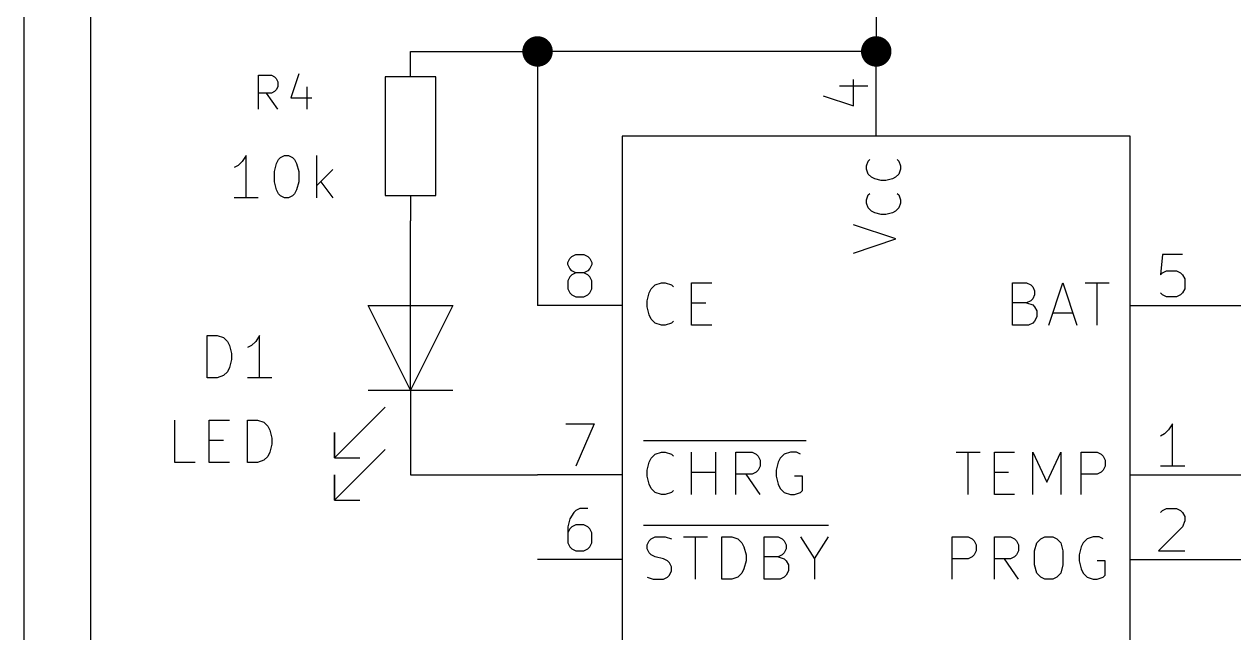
# Model space of a CAD drawing. Header units: inches. Extents: x 0.4 to 16.1, y -11.3 to -0.4.
# Drawn here: x 0.394 to 1.822, y -6.087 to -5.368 of the extents above; entities that cross this region are included whole.
import ezdxf

# ---------------------------------------------------------------- set-up
doc = ezdxf.new("R2010")
doc.units = ezdxf.units.IN
doc.header["$MEASUREMENT"] = 0
for name, color, linetype in [('GREENSIXTYFIVE', 129, 'CONTINUOUS'), ('LIGHTGREEN', 92, 'CONTINUOUS'), ('LIGHTRED', 12, 'CONTINUOUS'), ('RED', 14, 'CONTINUOUS'), ('WHITE', 250, 'CONTINUOUS')]:
    doc.layers.add(name, color=color, linetype=linetype)

msp = doc.modelspace()

# ---------------------------------------------------------------- linework, layer by layer
at = {"layer": 'GREENSIXTYFIVE', "linetype": 'CONTINUOUS'}
for p, q in [((0.6705, -5.4682), (0.6705, -5.4282)), ((0.6705, -5.4282), (0.6857, -5.4282)), ((0.6705, -5.4682), (0.6705, -5.4282)), ((0.6705, -5.4282), (0.6857, -5.4282)), ((0.6857, -5.4282), (0.6895, -5.4301)), ((0.6857, -5.4282), (0.6895, -5.4301)), ((0.7181, -5.4263), (0.7086, -5.4549)), ((0.7181, -5.4263), (0.7086, -5.4549)), ((0.6895, -5.4301), (0.6914, -5.4321)), ((0.6895, -5.4301), (0.6914, -5.4321)), ((0.6914, -5.4321), (0.6933, -5.4359)), ((0.6914, -5.4321), (0.6933, -5.4359)), ((0.6933, -5.4416), (0.6914, -5.4454)), ((0.6933, -5.4416), (0.6914, -5.4454)), ((0.6933, -5.4359), (0.6933, -5.4416)), ((0.6933, -5.4359), (0.6933, -5.4416)), ((0.7276, -5.4416), (0.7276, -5.4682)), ((0.7276, -5.4416), (0.7276, -5.4682)), ((0.6857, -5.4492), (0.6705, -5.4492)), ((0.6857, -5.4492), (0.6705, -5.4492)), ((0.6933, -5.4682), (0.68, -5.4492)), ((0.6933, -5.4682), (0.68, -5.4492)), ((0.6895, -5.4473), (0.6857, -5.4492)), ((0.6895, -5.4473), (0.6857, -5.4492)), ((0.6914, -5.4454), (0.6895, -5.4473)), ((0.6914, -5.4454), (0.6895, -5.4473)), ((0.7086, -5.4549), (0.7333, -5.4549)), ((0.7086, -5.4549), (0.7333, -5.4549)), ((0.656, -5.5228), (0.6512, -5.5299)), ((0.656, -5.5228), (0.6512, -5.5299)), ((0.656, -5.5728), (0.656, -5.5228)), ((0.656, -5.5728), (0.656, -5.5228)), ((0.6917, -5.5323), (0.694, -5.5276)), ((0.6917, -5.5323), (0.694, -5.5276)), ((0.694, -5.5276), (0.6964, -5.5252)), ((0.694, -5.5276), (0.6964, -5.5252)), ((0.6964, -5.5252), (0.7012, -5.5228)), ((0.6964, -5.5252), (0.7012, -5.5228)), ((0.7012, -5.5228), (0.706, -5.5228)), ((0.7012, -5.5228), (0.706, -5.5228)), ((0.706, -5.5228), (0.7107, -5.5252)), ((0.706, -5.5228), (0.7107, -5.5252)), ((0.7107, -5.5252), (0.7131, -5.5276)), ((0.7107, -5.5252), (0.7131, -5.5276)), ((0.7131, -5.5276), (0.7155, -5.5323)), ((0.7131, -5.5276), (0.7155, -5.5323)), ((0.7393, -5.5728), (0.7393, -5.5228)), ((0.7393, -5.5728), (0.7393, -5.5228)), ((1.3906, -5.5295), (1.3925, -5.5276)), ((1.3906, -5.5295), (1.3925, -5.5276)), ((1.4248, -5.5276), (1.4268, -5.5295)), ((1.4248, -5.5276), (1.4268, -5.5295)), ((0.6464, -5.5347), (0.6417, -5.5371)), ((0.6464, -5.5347), (0.6417, -5.5371)), ((0.6512, -5.5299), (0.6464, -5.5347)), ((0.6512, -5.5299), (0.6464, -5.5347)), ((0.6893, -5.5419), (0.6917, -5.5323)), ((0.6893, -5.5419), (0.6917, -5.5323)), ((0.6893, -5.5538), (0.6893, -5.5419)), ((0.6893, -5.5538), (0.6893, -5.5419)), ((0.7155, -5.5323), (0.7179, -5.5419)), ((0.7155, -5.5323), (0.7179, -5.5419)), ((0.7179, -5.5419), (0.7179, -5.5538)), ((0.7179, -5.5419), (0.7179, -5.5538)), ((0.7583, -5.5395), (0.7393, -5.5585)), ((0.7583, -5.5395), (0.7393, -5.5585)), ((1.3887, -5.5352), (1.3906, -5.5295)), ((1.3887, -5.5352), (1.3906, -5.5295)), ((1.3887, -5.539), (1.3887, -5.5352)), ((1.3887, -5.539), (1.3887, -5.5352)), ((1.3906, -5.5448), (1.3887, -5.539)), ((1.3906, -5.5448), (1.3887, -5.539)), ((1.4268, -5.5295), (1.4287, -5.5352)), ((1.4268, -5.5295), (1.4287, -5.5352)), ((1.4287, -5.539), (1.4268, -5.5448)), ((1.4287, -5.539), (1.4268, -5.5448)), ((1.4287, -5.5352), (1.4287, -5.539)), ((1.4287, -5.5352), (1.4287, -5.539)), ((0.6917, -5.5633), (0.6893, -5.5538)), ((0.6917, -5.5633), (0.6893, -5.5538)), ((0.7179, -5.5538), (0.7155, -5.5633)), ((0.7179, -5.5538), (0.7155, -5.5633)), ((0.744, -5.5538), (0.7583, -5.5728)), ((0.744, -5.5538), (0.7583, -5.5728)), ((1.3944, -5.5486), (1.3906, -5.5448)), ((1.3944, -5.5486), (1.3906, -5.5448)), ((1.3982, -5.5505), (1.3944, -5.5486)), ((1.3982, -5.5505), (1.3944, -5.5486)), ((1.4058, -5.5524), (1.3982, -5.5505)), ((1.4058, -5.5524), (1.3982, -5.5505)), ((1.4115, -5.5524), (1.4058, -5.5524)), ((1.4115, -5.5524), (1.4058, -5.5524)), ((1.4191, -5.5505), (1.4115, -5.5524)), ((1.4191, -5.5505), (1.4115, -5.5524)), ((1.4229, -5.5486), (1.4191, -5.5505)), ((1.4229, -5.5486), (1.4191, -5.5505)), ((1.4268, -5.5448), (1.4229, -5.5486)), ((1.4268, -5.5448), (1.4229, -5.5486)), ((0.694, -5.568), (0.6917, -5.5633)), ((0.694, -5.568), (0.6917, -5.5633)), ((0.6964, -5.5704), (0.694, -5.568)), ((0.6964, -5.5704), (0.694, -5.568)), ((0.7012, -5.5728), (0.6964, -5.5704)), ((0.7012, -5.5728), (0.6964, -5.5704)), ((0.7107, -5.5704), (0.706, -5.5728)), ((0.7107, -5.5704), (0.706, -5.5728)), ((0.7131, -5.568), (0.7107, -5.5704)), ((0.7131, -5.568), (0.7107, -5.5704)), ((0.7155, -5.5633), (0.7131, -5.568)), ((0.7155, -5.5633), (0.7131, -5.568)), ((1.3887, -5.5752), (1.3906, -5.5695)), ((1.3887, -5.5752), (1.3906, -5.5695)), ((1.3906, -5.5695), (1.3925, -5.5676)), ((1.3906, -5.5695), (1.3925, -5.5676)), ((1.4248, -5.5676), (1.4268, -5.5695)), ((1.4248, -5.5676), (1.4268, -5.5695)), ((1.4268, -5.5695), (1.4287, -5.5752)), ((1.4268, -5.5695), (1.4287, -5.5752)), ((0.6702, -5.5728), (0.6417, -5.5728)), ((0.6702, -5.5728), (0.6417, -5.5728)), ((0.706, -5.5728), (0.7012, -5.5728)), ((0.706, -5.5728), (0.7012, -5.5728)), ((1.3887, -5.579), (1.3887, -5.5752)), ((1.3887, -5.579), (1.3887, -5.5752)), ((1.3906, -5.5848), (1.3887, -5.579)), ((1.3906, -5.5848), (1.3887, -5.579)), ((1.3944, -5.5886), (1.3906, -5.5848)), ((1.3944, -5.5886), (1.3906, -5.5848)), ((1.4268, -5.5848), (1.4229, -5.5886)), ((1.4268, -5.5848), (1.4229, -5.5886)), ((1.4287, -5.579), (1.4268, -5.5848)), ((1.4287, -5.579), (1.4268, -5.5848)), ((1.4287, -5.5752), (1.4287, -5.579)), ((1.4287, -5.5752), (1.4287, -5.579)), ((1.3982, -5.5905), (1.3944, -5.5886)), ((1.3982, -5.5905), (1.3944, -5.5886)), ((1.4058, -5.5924), (1.3982, -5.5905)), ((1.4058, -5.5924), (1.3982, -5.5905)), ((1.4115, -5.5924), (1.4058, -5.5924)), ((1.4115, -5.5924), (1.4058, -5.5924)), ((1.4191, -5.5905), (1.4115, -5.5924)), ((1.4191, -5.5905), (1.4115, -5.5924)), ((1.4229, -5.5886), (1.4191, -5.5905)), ((1.4229, -5.5886), (1.4191, -5.5905)), ((1.4231, -5.6214), (1.3731, -5.6048)), ((1.4231, -5.6214), (1.3731, -5.6048)), ((1.3731, -5.6381), (1.4231, -5.6214)), ((1.3731, -5.6381), (1.4231, -5.6214)), ((1.1295, -5.6946), (1.1319, -5.685)), ((1.1295, -5.6946), (1.1319, -5.685)), ((1.1319, -5.685), (1.1343, -5.6803)), ((1.1319, -5.685), (1.1343, -5.6803)), ((1.1343, -5.6803), (1.139, -5.6755)), ((1.1343, -5.6803), (1.139, -5.6755)), ((1.139, -5.6755), (1.1462, -5.6731)), ((1.139, -5.6755), (1.1462, -5.6731)), ((1.1462, -5.6731), (1.1509, -5.6731)), ((1.1462, -5.6731), (1.1509, -5.6731)), ((1.1509, -5.6731), (1.1581, -5.6755)), ((1.1509, -5.6731), (1.1581, -5.6755)), ((1.1581, -5.6755), (1.1605, -5.6779)), ((1.1581, -5.6755), (1.1605, -5.6779)), ((1.1819, -5.7231), (1.1819, -5.6731)), ((1.1819, -5.6731), (1.2057, -5.6731)), ((1.1819, -5.7231), (1.1819, -5.6731)), ((1.1819, -5.6731), (1.2057, -5.6731)), ((1.5609, -5.7231), (1.5609, -5.6731)), ((1.5609, -5.6731), (1.5776, -5.6731)), ((1.5609, -5.7231), (1.5609, -5.6731)), ((1.5609, -5.6731), (1.5776, -5.6731)), ((1.5776, -5.6731), (1.5824, -5.6755)), ((1.5776, -5.6731), (1.5824, -5.6755)), ((1.5824, -5.6755), (1.5848, -5.6779)), ((1.5824, -5.6755), (1.5848, -5.6779)), ((1.5848, -5.6779), (1.5871, -5.6827)), ((1.5848, -5.6779), (1.5871, -5.6827)), ((1.5871, -5.6827), (1.5871, -5.6874)), ((1.5871, -5.6827), (1.5871, -5.6874)), ((1.6038, -5.7231), (1.6205, -5.6731)), ((1.6038, -5.7231), (1.6205, -5.6731)), ((1.6205, -5.6731), (1.6371, -5.7231)), ((1.6205, -5.6731), (1.6371, -5.7231)), ((1.6467, -5.6731), (1.6752, -5.6731)), ((1.6467, -5.6731), (1.6752, -5.6731)), ((1.661, -5.7231), (1.661, -5.6731)), ((1.661, -5.7231), (1.661, -5.6731)), ((1.1295, -5.7017), (1.1295, -5.6946)), ((1.1295, -5.7017), (1.1295, -5.6946)), ((1.1819, -5.6969), (1.1986, -5.6969)), ((1.1819, -5.6969), (1.1986, -5.6969)), ((1.5776, -5.6969), (1.5609, -5.6969)), ((1.5776, -5.6969), (1.5609, -5.6969)), ((1.5824, -5.6946), (1.5776, -5.6969)), ((1.5824, -5.6946), (1.5776, -5.6969)), ((1.5776, -5.6969), (1.5848, -5.6993)), ((1.5776, -5.6969), (1.5848, -5.6993)), ((1.5848, -5.6922), (1.5824, -5.6946)), ((1.5848, -5.6922), (1.5824, -5.6946)), ((1.5871, -5.6874), (1.5848, -5.6922)), ((1.5871, -5.6874), (1.5848, -5.6922)), ((1.5848, -5.6993), (1.5871, -5.7017)), ((1.5848, -5.6993), (1.5871, -5.7017)), ((1.1319, -5.7112), (1.1295, -5.7017)), ((1.1319, -5.7112), (1.1295, -5.7017)), ((1.1343, -5.716), (1.1319, -5.7112)), ((1.1343, -5.716), (1.1319, -5.7112)), ((1.5871, -5.7017), (1.5895, -5.7065)), ((1.5871, -5.7017), (1.5895, -5.7065)), ((1.5895, -5.7136), (1.5871, -5.7184)), ((1.5895, -5.7136), (1.5871, -5.7184)), ((1.5895, -5.7065), (1.5895, -5.7136)), ((1.5895, -5.7065), (1.5895, -5.7136)), ((1.6086, -5.7088), (1.6324, -5.7088)), ((1.6086, -5.7088), (1.6324, -5.7088)), ((1.139, -5.7208), (1.1343, -5.716)), ((1.139, -5.7208), (1.1343, -5.716)), ((1.1462, -5.7231), (1.139, -5.7208)), ((1.1462, -5.7231), (1.139, -5.7208)), ((1.1509, -5.7231), (1.1462, -5.7231)), ((1.1509, -5.7231), (1.1462, -5.7231)), ((1.1581, -5.7208), (1.1509, -5.7231)), ((1.1581, -5.7208), (1.1509, -5.7231)), ((1.1605, -5.7184), (1.1581, -5.7208)), ((1.1605, -5.7184), (1.1581, -5.7208)), ((1.2057, -5.7231), (1.1819, -5.7231)), ((1.2057, -5.7231), (1.1819, -5.7231)), ((1.58, -5.7231), (1.5609, -5.7231)), ((1.58, -5.7231), (1.5609, -5.7231)), ((1.5848, -5.7208), (1.58, -5.7231)), ((1.5848, -5.7208), (1.58, -5.7231)), ((1.5871, -5.7184), (1.5848, -5.7208)), ((1.5871, -5.7184), (1.5848, -5.7208)), ((0.6099, -5.7853), (0.6099, -5.7353)), ((0.6099, -5.7353), (0.6218, -5.7353)), ((0.6099, -5.7853), (0.6099, -5.7353)), ((0.6099, -5.7353), (0.6218, -5.7353)), ((0.6218, -5.7353), (0.629, -5.7377)), ((0.6218, -5.7353), (0.629, -5.7377)), ((0.629, -5.7377), (0.6337, -5.7424)), ((0.629, -5.7377), (0.6337, -5.7424)), ((0.6337, -5.7424), (0.6361, -5.7472)), ((0.6337, -5.7424), (0.6361, -5.7472)), ((0.6671, -5.7424), (0.6623, -5.7472)), ((0.6671, -5.7424), (0.6623, -5.7472)), ((0.6718, -5.7353), (0.6671, -5.7424)), ((0.6718, -5.7353), (0.6671, -5.7424)), ((0.6718, -5.7853), (0.6718, -5.7353)), ((0.6718, -5.7853), (0.6718, -5.7353)), ((0.6361, -5.7472), (0.6385, -5.7567)), ((0.6361, -5.7472), (0.6385, -5.7567)), ((0.6385, -5.7567), (0.6385, -5.7639)), ((0.6385, -5.7567), (0.6385, -5.7639)), ((0.6623, -5.7472), (0.6575, -5.7496)), ((0.6623, -5.7472), (0.6575, -5.7496)), ((0.6385, -5.7639), (0.6361, -5.7734)), ((0.6385, -5.7639), (0.6361, -5.7734)), ((0.6218, -5.7853), (0.6099, -5.7853)), ((0.6218, -5.7853), (0.6099, -5.7853)), ((0.629, -5.7829), (0.6218, -5.7853)), ((0.629, -5.7829), (0.6218, -5.7853)), ((0.6337, -5.7782), (0.629, -5.7829)), ((0.6337, -5.7782), (0.629, -5.7829)), ((0.6361, -5.7734), (0.6337, -5.7782)), ((0.6361, -5.7734), (0.6337, -5.7782)), ((0.6861, -5.7853), (0.6575, -5.7853)), ((0.6861, -5.7853), (0.6575, -5.7853)), ((0.5718, -5.8853), (0.5718, -5.8353)), ((0.5718, -5.8853), (0.5718, -5.8353)), ((0.6123, -5.8853), (0.6123, -5.8353)), ((0.6123, -5.8353), (0.6361, -5.8353)), ((0.6123, -5.8853), (0.6123, -5.8353)), ((0.6123, -5.8353), (0.6361, -5.8353)), ((0.6575, -5.8853), (0.6575, -5.8353)), ((0.6575, -5.8353), (0.6694, -5.8353)), ((0.6575, -5.8853), (0.6575, -5.8353)), ((0.6575, -5.8353), (0.6694, -5.8353)), ((0.6694, -5.8353), (0.6766, -5.8377)), ((0.6694, -5.8353), (0.6766, -5.8377)), ((0.6766, -5.8377), (0.6813, -5.8424)), ((0.6766, -5.8377), (0.6813, -5.8424)), ((0.6813, -5.8424), (0.6837, -5.8472)), ((0.6813, -5.8424), (0.6837, -5.8472)), ((0.6837, -5.8472), (0.6861, -5.8567)), ((0.6837, -5.8472), (0.6861, -5.8567)), ((0.6861, -5.8567), (0.6861, -5.8639)), ((0.6861, -5.8567), (0.6861, -5.8639)), ((0.6123, -5.8591), (0.629, -5.8591)), ((0.6123, -5.8591), (0.629, -5.8591)), ((0.6861, -5.8639), (0.6837, -5.8734)), ((0.6861, -5.8639), (0.6837, -5.8734)), ((1.125, -5.8593), (1.3174, -5.8593)), ((1.125, -5.8593), (1.3174, -5.8593)), ((0.5956, -5.8853), (0.5718, -5.8853)), ((0.5956, -5.8853), (0.5718, -5.8853)), ((0.6361, -5.8853), (0.6123, -5.8853)), ((0.6361, -5.8853), (0.6123, -5.8853)), ((0.6694, -5.8853), (0.6575, -5.8853)), ((0.6694, -5.8853), (0.6575, -5.8853)), ((0.6766, -5.8829), (0.6694, -5.8853)), ((0.6766, -5.8829), (0.6694, -5.8853)), ((0.6813, -5.8782), (0.6766, -5.8829)), ((0.6813, -5.8782), (0.6766, -5.8829)), ((0.6837, -5.8734), (0.6813, -5.8782)), ((0.6837, -5.8734), (0.6813, -5.8782)), ((1.1295, -5.8946), (1.1319, -5.885)), ((1.1295, -5.8946), (1.1319, -5.885)), ((1.1319, -5.885), (1.1343, -5.8803)), ((1.1319, -5.885), (1.1343, -5.8803)), ((1.1343, -5.8803), (1.139, -5.8755)), ((1.1343, -5.8803), (1.139, -5.8755)), ((1.139, -5.8755), (1.1462, -5.8731)), ((1.139, -5.8755), (1.1462, -5.8731)), ((1.1462, -5.8731), (1.1509, -5.8731)), ((1.1462, -5.8731), (1.1509, -5.8731)), ((1.1509, -5.8731), (1.1581, -5.8755)), ((1.1509, -5.8731), (1.1581, -5.8755)), ((1.1581, -5.8755), (1.1605, -5.8779)), ((1.1581, -5.8755), (1.1605, -5.8779)), ((1.1819, -5.9231), (1.1819, -5.8731)), ((1.1819, -5.9231), (1.1819, -5.8731)), ((1.2105, -5.9231), (1.2105, -5.8731)), ((1.2105, -5.9231), (1.2105, -5.8731)), ((1.2343, -5.9231), (1.2343, -5.8731)), ((1.2343, -5.8731), (1.2533, -5.8731)), ((1.2343, -5.9231), (1.2343, -5.8731)), ((1.2343, -5.8731), (1.2533, -5.8731)), ((1.2533, -5.8731), (1.2581, -5.8755)), ((1.2533, -5.8731), (1.2581, -5.8755)), ((1.2581, -5.8755), (1.2605, -5.8779)), ((1.2581, -5.8755), (1.2605, -5.8779)), ((1.2605, -5.8779), (1.2629, -5.8827)), ((1.2605, -5.8779), (1.2629, -5.8827)), ((1.2629, -5.8827), (1.2629, -5.8898)), ((1.2629, -5.8827), (1.2629, -5.8898)), ((1.2843, -5.885), (1.2819, -5.8946)), ((1.2843, -5.885), (1.2819, -5.8946)), ((1.2867, -5.8803), (1.2843, -5.885)), ((1.2867, -5.8803), (1.2843, -5.885)), ((1.2914, -5.8755), (1.2867, -5.8803)), ((1.2914, -5.8755), (1.2867, -5.8803)), ((1.2986, -5.8731), (1.2914, -5.8755)), ((1.2986, -5.8731), (1.2914, -5.8755)), ((1.3057, -5.8731), (1.2986, -5.8731)), ((1.3057, -5.8731), (1.2986, -5.8731)), ((1.3105, -5.8755), (1.3057, -5.8731)), ((1.3105, -5.8755), (1.3057, -5.8731)), ((1.4943, -5.8731), (1.5229, -5.8731)), ((1.4943, -5.8731), (1.5229, -5.8731)), ((1.5086, -5.9231), (1.5086, -5.8731)), ((1.5086, -5.9231), (1.5086, -5.8731)), ((1.5395, -5.9231), (1.5395, -5.8731)), ((1.5395, -5.8731), (1.5633, -5.8731)), ((1.5395, -5.9231), (1.5395, -5.8731)), ((1.5395, -5.8731), (1.5633, -5.8731)), ((1.5848, -5.9231), (1.5848, -5.8731)), ((1.5848, -5.8731), (1.6014, -5.9088)), ((1.5848, -5.9231), (1.5848, -5.8731)), ((1.5848, -5.8731), (1.6014, -5.9088)), ((1.6014, -5.9088), (1.6181, -5.8731)), ((1.6014, -5.9088), (1.6181, -5.8731)), ((1.6181, -5.8731), (1.6181, -5.9231)), ((1.6181, -5.8731), (1.6181, -5.9231)), ((1.6419, -5.9231), (1.6419, -5.8731)), ((1.6419, -5.8731), (1.6609, -5.8731)), ((1.6419, -5.9231), (1.6419, -5.8731)), ((1.6419, -5.8731), (1.6609, -5.8731)), ((1.6609, -5.8731), (1.6657, -5.8755)), ((1.6609, -5.8731), (1.6657, -5.8755)), ((1.6657, -5.8755), (1.6681, -5.8779)), ((1.6657, -5.8755), (1.6681, -5.8779)), ((1.6681, -5.8779), (1.6705, -5.8827)), ((1.6681, -5.8779), (1.6705, -5.8827)), ((1.6705, -5.8827), (1.6705, -5.8898)), ((1.6705, -5.8827), (1.6705, -5.8898)), ((1.1295, -5.9017), (1.1295, -5.8946)), ((1.1295, -5.9017), (1.1295, -5.8946)), ((1.1819, -5.8969), (1.2105, -5.8969)), ((1.1819, -5.8969), (1.2105, -5.8969)), ((1.2533, -5.8993), (1.2343, -5.8993)), ((1.2533, -5.8993), (1.2343, -5.8993)), ((1.2629, -5.9231), (1.2462, -5.8993)), ((1.2629, -5.9231), (1.2462, -5.8993)), ((1.2581, -5.8969), (1.2533, -5.8993)), ((1.2581, -5.8969), (1.2533, -5.8993)), ((1.2605, -5.8946), (1.2581, -5.8969)), ((1.2605, -5.8946), (1.2581, -5.8969)), ((1.2629, -5.8898), (1.2605, -5.8946)), ((1.2629, -5.8898), (1.2605, -5.8946)), ((1.2819, -5.8946), (1.2819, -5.9017)), ((1.2819, -5.8946), (1.2819, -5.9017)), ((1.5395, -5.8969), (1.5562, -5.8969)), ((1.5395, -5.8969), (1.5562, -5.8969)), ((1.6609, -5.8993), (1.6419, -5.8993)), ((1.6609, -5.8993), (1.6419, -5.8993)), ((1.6657, -5.8969), (1.6609, -5.8993)), ((1.6657, -5.8969), (1.6609, -5.8993)), ((1.6681, -5.8946), (1.6657, -5.8969)), ((1.6681, -5.8946), (1.6657, -5.8969)), ((1.6705, -5.8898), (1.6681, -5.8946)), ((1.6705, -5.8898), (1.6681, -5.8946)), ((1.1319, -5.9112), (1.1295, -5.9017)), ((1.1319, -5.9112), (1.1295, -5.9017)), ((1.1343, -5.916), (1.1319, -5.9112)), ((1.1343, -5.916), (1.1319, -5.9112)), ((1.2819, -5.9017), (1.2843, -5.9112)), ((1.2819, -5.9017), (1.2843, -5.9112)), ((1.2843, -5.9112), (1.2867, -5.916)), ((1.2843, -5.9112), (1.2867, -5.916)), ((1.3129, -5.9017), (1.3033, -5.9017)), ((1.3129, -5.9017), (1.3033, -5.9017)), ((1.3129, -5.9184), (1.3129, -5.9017)), ((1.3129, -5.9184), (1.3129, -5.9017)), ((1.139, -5.9208), (1.1343, -5.916)), ((1.139, -5.9208), (1.1343, -5.916)), ((1.1462, -5.9231), (1.139, -5.9208)), ((1.1462, -5.9231), (1.139, -5.9208)), ((1.1509, -5.9231), (1.1462, -5.9231)), ((1.1509, -5.9231), (1.1462, -5.9231)), ((1.1581, -5.9208), (1.1509, -5.9231)), ((1.1581, -5.9208), (1.1509, -5.9231)), ((1.1605, -5.9184), (1.1581, -5.9208)), ((1.1605, -5.9184), (1.1581, -5.9208)), ((1.2867, -5.916), (1.2914, -5.9208)), ((1.2867, -5.916), (1.2914, -5.9208)), ((1.2914, -5.9208), (1.2986, -5.9231)), ((1.2914, -5.9208), (1.2986, -5.9231)), ((1.2986, -5.9231), (1.3033, -5.9231)), ((1.2986, -5.9231), (1.3033, -5.9231)), ((1.3033, -5.9231), (1.3105, -5.9208)), ((1.3033, -5.9231), (1.3105, -5.9208)), ((1.3105, -5.9208), (1.3129, -5.9184)), ((1.3105, -5.9208), (1.3129, -5.9184)), ((1.5633, -5.9231), (1.5395, -5.9231)), ((1.5633, -5.9231), (1.5395, -5.9231)), ((1.125, -5.9593), (1.3436, -5.9593)), ((1.125, -5.9593), (1.3436, -5.9593)), ((1.1295, -5.9827), (1.1319, -5.9779)), ((1.1295, -5.9827), (1.1319, -5.9779)), ((1.1295, -5.9874), (1.1295, -5.9827)), ((1.1295, -5.9874), (1.1295, -5.9827)), ((1.1319, -5.9779), (1.1343, -5.9755)), ((1.1319, -5.9779), (1.1343, -5.9755)), ((1.1343, -5.9755), (1.139, -5.9731)), ((1.1343, -5.9755), (1.139, -5.9731)), ((1.139, -5.9731), (1.1509, -5.9731)), ((1.139, -5.9731), (1.1509, -5.9731)), ((1.1509, -5.9731), (1.1581, -5.9755)), ((1.1509, -5.9731), (1.1581, -5.9755)), ((1.1724, -5.9731), (1.2009, -5.9731)), ((1.1724, -5.9731), (1.2009, -5.9731)), ((1.1867, -6.0231), (1.1867, -5.9731)), ((1.1867, -6.0231), (1.1867, -5.9731)), ((1.2176, -6.0231), (1.2176, -5.9731)), ((1.2176, -5.9731), (1.2295, -5.9731)), ((1.2176, -6.0231), (1.2176, -5.9731)), ((1.2176, -5.9731), (1.2295, -5.9731)), ((1.2295, -5.9731), (1.2367, -5.9755)), ((1.2295, -5.9731), (1.2367, -5.9755)), ((1.2367, -5.9755), (1.2414, -5.9803)), ((1.2367, -5.9755), (1.2414, -5.9803)), ((1.2414, -5.9803), (1.2438, -5.985)), ((1.2414, -5.9803), (1.2438, -5.985)), ((1.2438, -5.985), (1.2462, -5.9946)), ((1.2438, -5.985), (1.2462, -5.9946)), ((1.2676, -6.0231), (1.2676, -5.9731)), ((1.2676, -5.9731), (1.2843, -5.9731)), ((1.2676, -6.0231), (1.2676, -5.9731)), ((1.2676, -5.9731), (1.2843, -5.9731)), ((1.2843, -5.9731), (1.289, -5.9755)), ((1.2843, -5.9731), (1.289, -5.9755)), ((1.289, -5.9755), (1.2914, -5.9779)), ((1.289, -5.9755), (1.2914, -5.9779)), ((1.2914, -5.9779), (1.2938, -5.9827)), ((1.2914, -5.9779), (1.2938, -5.9827)), ((1.2938, -5.9827), (1.2938, -5.9874)), ((1.2938, -5.9827), (1.2938, -5.9874)), ((1.3105, -5.9731), (1.3271, -5.9993)), ((1.3105, -5.9731), (1.3271, -5.9993)), ((1.3271, -5.9993), (1.3438, -5.9731)), ((1.3271, -5.9993), (1.3438, -5.9731)), ((1.4895, -6.0231), (1.4895, -5.9731)), ((1.4895, -5.9731), (1.5086, -5.9731)), ((1.4895, -6.0231), (1.4895, -5.9731)), ((1.4895, -5.9731), (1.5086, -5.9731)), ((1.5086, -5.9731), (1.5133, -5.9755)), ((1.5086, -5.9731), (1.5133, -5.9755)), ((1.5133, -5.9755), (1.5157, -5.9779)), ((1.5133, -5.9755), (1.5157, -5.9779)), ((1.5157, -5.9779), (1.5181, -5.9827)), ((1.5157, -5.9779), (1.5181, -5.9827)), ((1.5181, -5.9827), (1.5181, -5.9898)), ((1.5181, -5.9827), (1.5181, -5.9898)), ((1.5395, -6.0231), (1.5395, -5.9731)), ((1.5395, -5.9731), (1.5586, -5.9731)), ((1.5395, -6.0231), (1.5395, -5.9731)), ((1.5395, -5.9731), (1.5586, -5.9731)), ((1.5586, -5.9731), (1.5633, -5.9755)), ((1.5586, -5.9731), (1.5633, -5.9755)), ((1.5633, -5.9755), (1.5657, -5.9779)), ((1.5633, -5.9755), (1.5657, -5.9779)), ((1.5657, -5.9779), (1.5681, -5.9827)), ((1.5657, -5.9779), (1.5681, -5.9827)), ((1.5681, -5.9827), (1.5681, -5.9898)), ((1.5681, -5.9827), (1.5681, -5.9898)), ((1.5871, -5.9898), (1.5895, -5.9803)), ((1.5871, -5.9898), (1.5895, -5.9803)), ((1.5895, -5.9803), (1.5943, -5.9755)), ((1.5895, -5.9803), (1.5943, -5.9755)), ((1.5943, -5.9755), (1.599, -5.9731)), ((1.5943, -5.9755), (1.599, -5.9731)), ((1.599, -5.9731), (1.6086, -5.9731)), ((1.599, -5.9731), (1.6086, -5.9731)), ((1.6086, -5.9731), (1.6133, -5.9755)), ((1.6086, -5.9731), (1.6133, -5.9755)), ((1.6133, -5.9755), (1.6181, -5.9803)), ((1.6133, -5.9755), (1.6181, -5.9803)), ((1.6181, -5.9803), (1.6205, -5.9898)), ((1.6181, -5.9803), (1.6205, -5.9898)), ((1.6419, -5.985), (1.6395, -5.9946)), ((1.6419, -5.985), (1.6395, -5.9946)), ((1.6443, -5.9803), (1.6419, -5.985)), ((1.6443, -5.9803), (1.6419, -5.985)), ((1.649, -5.9755), (1.6443, -5.9803)), ((1.649, -5.9755), (1.6443, -5.9803)), ((1.6562, -5.9731), (1.649, -5.9755)), ((1.6562, -5.9731), (1.649, -5.9755)), ((1.6633, -5.9731), (1.6562, -5.9731)), ((1.6633, -5.9731), (1.6562, -5.9731)), ((1.6681, -5.9755), (1.6633, -5.9731)), ((1.6681, -5.9755), (1.6633, -5.9731)), ((1.1319, -5.9922), (1.1295, -5.9874)), ((1.1319, -5.9922), (1.1295, -5.9874)), ((1.1343, -5.9946), (1.1319, -5.9922)), ((1.1343, -5.9946), (1.1319, -5.9922)), ((1.139, -5.9969), (1.1343, -5.9946)), ((1.139, -5.9969), (1.1343, -5.9946)), ((1.1486, -5.9993), (1.139, -5.9969)), ((1.1486, -5.9993), (1.139, -5.9969)), ((1.1533, -6.0017), (1.1486, -5.9993)), ((1.1533, -6.0017), (1.1486, -5.9993)), ((1.2462, -5.9946), (1.2462, -6.0017)), ((1.2462, -5.9946), (1.2462, -6.0017)), ((1.2843, -5.9969), (1.2676, -5.9969)), ((1.2843, -5.9969), (1.2676, -5.9969)), ((1.289, -5.9946), (1.2843, -5.9969)), ((1.289, -5.9946), (1.2843, -5.9969)), ((1.2843, -5.9969), (1.2914, -5.9993)), ((1.2843, -5.9969), (1.2914, -5.9993)), ((1.2914, -5.9922), (1.289, -5.9946)), ((1.2914, -5.9922), (1.289, -5.9946)), ((1.2938, -5.9874), (1.2914, -5.9922)), ((1.2938, -5.9874), (1.2914, -5.9922)), ((1.2914, -5.9993), (1.2938, -6.0017)), ((1.2914, -5.9993), (1.2938, -6.0017)), ((1.3271, -5.9993), (1.3271, -6.0231)), ((1.3271, -5.9993), (1.3271, -6.0231)), ((1.5086, -5.9993), (1.4895, -5.9993)), ((1.5086, -5.9993), (1.4895, -5.9993)), ((1.5133, -5.9969), (1.5086, -5.9993)), ((1.5133, -5.9969), (1.5086, -5.9993)), ((1.5157, -5.9946), (1.5133, -5.9969)), ((1.5157, -5.9946), (1.5133, -5.9969)), ((1.5181, -5.9898), (1.5157, -5.9946)), ((1.5181, -5.9898), (1.5157, -5.9946)), ((1.5586, -5.9993), (1.5395, -5.9993)), ((1.5586, -5.9993), (1.5395, -5.9993)), ((1.5681, -6.0231), (1.5514, -5.9993)), ((1.5681, -6.0231), (1.5514, -5.9993)), ((1.5633, -5.9969), (1.5586, -5.9993)), ((1.5633, -5.9969), (1.5586, -5.9993)), ((1.5657, -5.9946), (1.5633, -5.9969)), ((1.5657, -5.9946), (1.5633, -5.9969)), ((1.5681, -5.9898), (1.5657, -5.9946)), ((1.5681, -5.9898), (1.5657, -5.9946)), ((1.5871, -6.0065), (1.5871, -5.9898)), ((1.5871, -6.0065), (1.5871, -5.9898)), ((1.6205, -5.9898), (1.6205, -6.0065)), ((1.6205, -5.9898), (1.6205, -6.0065)), ((1.6395, -5.9946), (1.6395, -6.0017)), ((1.6395, -5.9946), (1.6395, -6.0017)), ((1.1557, -6.0041), (1.1533, -6.0017)), ((1.1557, -6.0041), (1.1533, -6.0017)), ((1.1581, -6.0088), (1.1557, -6.0041)), ((1.1581, -6.0088), (1.1557, -6.0041)), ((1.1557, -6.0184), (1.1581, -6.0136)), ((1.1557, -6.0184), (1.1581, -6.0136)), ((1.1581, -6.0136), (1.1581, -6.0088)), ((1.1581, -6.0136), (1.1581, -6.0088)), ((1.2438, -6.0112), (1.2414, -6.016)), ((1.2438, -6.0112), (1.2414, -6.016)), ((1.2462, -6.0017), (1.2438, -6.0112)), ((1.2462, -6.0017), (1.2438, -6.0112)), ((1.2938, -6.0017), (1.2962, -6.0065)), ((1.2938, -6.0017), (1.2962, -6.0065)), ((1.2962, -6.0136), (1.2938, -6.0184)), ((1.2962, -6.0136), (1.2938, -6.0184)), ((1.2962, -6.0065), (1.2962, -6.0136)), ((1.2962, -6.0065), (1.2962, -6.0136)), ((1.5895, -6.016), (1.5871, -6.0065)), ((1.5895, -6.016), (1.5871, -6.0065)), ((1.6205, -6.0065), (1.6181, -6.016)), ((1.6205, -6.0065), (1.6181, -6.016)), ((1.6395, -6.0017), (1.6419, -6.0112)), ((1.6395, -6.0017), (1.6419, -6.0112)), ((1.6419, -6.0112), (1.6443, -6.016)), ((1.6419, -6.0112), (1.6443, -6.016)), ((1.6705, -6.0017), (1.6609, -6.0017)), ((1.6705, -6.0017), (1.6609, -6.0017)), ((1.6705, -6.0184), (1.6705, -6.0017)), ((1.6705, -6.0184), (1.6705, -6.0017)), ((1.1295, -6.0208), (1.1367, -6.0231)), ((1.1295, -6.0208), (1.1367, -6.0231)), ((1.1367, -6.0231), (1.1486, -6.0231)), ((1.1367, -6.0231), (1.1486, -6.0231)), ((1.1486, -6.0231), (1.1533, -6.0208)), ((1.1486, -6.0231), (1.1533, -6.0208)), ((1.1533, -6.0208), (1.1557, -6.0184)), ((1.1533, -6.0208), (1.1557, -6.0184)), ((1.2295, -6.0231), (1.2176, -6.0231)), ((1.2295, -6.0231), (1.2176, -6.0231)), ((1.2367, -6.0208), (1.2295, -6.0231)), ((1.2367, -6.0208), (1.2295, -6.0231)), ((1.2414, -6.016), (1.2367, -6.0208)), ((1.2414, -6.016), (1.2367, -6.0208)), ((1.2867, -6.0231), (1.2676, -6.0231)), ((1.2867, -6.0231), (1.2676, -6.0231)), ((1.2914, -6.0208), (1.2867, -6.0231)), ((1.2914, -6.0208), (1.2867, -6.0231)), ((1.2938, -6.0184), (1.2914, -6.0208)), ((1.2938, -6.0184), (1.2914, -6.0208)), ((1.5943, -6.0208), (1.5895, -6.016)), ((1.5943, -6.0208), (1.5895, -6.016)), ((1.599, -6.0231), (1.5943, -6.0208)), ((1.599, -6.0231), (1.5943, -6.0208)), ((1.6086, -6.0231), (1.599, -6.0231)), ((1.6086, -6.0231), (1.599, -6.0231)), ((1.6133, -6.0208), (1.6086, -6.0231)), ((1.6133, -6.0208), (1.6086, -6.0231)), ((1.6181, -6.016), (1.6133, -6.0208)), ((1.6181, -6.016), (1.6133, -6.0208)), ((1.6443, -6.016), (1.649, -6.0208)), ((1.6443, -6.016), (1.649, -6.0208)), ((1.649, -6.0208), (1.6562, -6.0231)), ((1.649, -6.0208), (1.6562, -6.0231)), ((1.6562, -6.0231), (1.6609, -6.0231)), ((1.6562, -6.0231), (1.6609, -6.0231)), ((1.6609, -6.0231), (1.6681, -6.0208)), ((1.6609, -6.0231), (1.6681, -6.0208)), ((1.6681, -6.0208), (1.6705, -6.0184)), ((1.6681, -6.0208), (1.6705, -6.0184))]:
    msp.add_line(p, q, dxfattribs=at)
at = {"layer": 'LIGHTGREEN', "linetype": 'CONTINUOUS'}
for p, q in [((1.4, -5.35), (1.4, -5.4)), ((0.85, -5.4), (1, -5.4)), ((1.4, -5.4), (1, -5.4)), ((1, -5.4), (1, -5.7)), ((1.8, -5.7), (2.1, -5.7)), ((0.85, -5.9), (1, -5.9)), ((1.8, -5.9), (2.1, -5.9)), ((1.8, -6), (1.85, -6))]:
    msp.add_line(p, q, dxfattribs=at)
at = {"layer": 'LIGHTGREEN', "const_width": 0.018}
for points in [[(0.991, -5.4, 1), (1.009, -5.4, 1)], [(1.391, -5.4, 1), (1.409, -5.4, 1)]]:
    msp.add_lwpolyline(points, format="xyb", close=True, dxfattribs=at)
at = {"layer": 'LIGHTRED', "linetype": 'CONTINUOUS'}
for p, q in [((1.3565, -5.4405), (1.3899, -5.4405)), ((1.3565, -5.4405), (1.3899, -5.4405)), ((1.3732, -5.4643), (1.3732, -5.4333)), ((1.3732, -5.4643), (1.3732, -5.4333)), ((1.3375, -5.4524), (1.3732, -5.4643)), ((1.3375, -5.4524), (1.3732, -5.4643)), ((1.0381, -5.6446), (1.0405, -5.6423)), ((1.0381, -5.6446), (1.0405, -5.6423)), ((1.0405, -5.6423), (1.0452, -5.6399)), ((1.0405, -5.6423), (1.0452, -5.6399)), ((1.0452, -5.6399), (1.0548, -5.6399)), ((1.0452, -5.6399), (1.0548, -5.6399)), ((1.0548, -5.6399), (1.0595, -5.6423)), ((1.0548, -5.6399), (1.0595, -5.6423)), ((1.0595, -5.6423), (1.0619, -5.6446)), ((1.0595, -5.6423), (1.0619, -5.6446)), ((1.7381, -5.6399), (1.7357, -5.6637)), ((1.7381, -5.6399), (1.7357, -5.6637)), ((1.7619, -5.6399), (1.7381, -5.6399)), ((1.7619, -5.6399), (1.7381, -5.6399)), ((1.0357, -5.6494), (1.0381, -5.6446)), ((1.0357, -5.6494), (1.0381, -5.6446)), ((1.0357, -5.6518), (1.0357, -5.6494)), ((1.0357, -5.6518), (1.0357, -5.6494)), ((1.0381, -5.6565), (1.0357, -5.6518)), ((1.0381, -5.6565), (1.0357, -5.6518)), ((1.0405, -5.6589), (1.0381, -5.6565)), ((1.0405, -5.6589), (1.0381, -5.6565)), ((1.0619, -5.6565), (1.0595, -5.6589)), ((1.0619, -5.6565), (1.0595, -5.6589)), ((1.0619, -5.6446), (1.0643, -5.6494)), ((1.0619, -5.6446), (1.0643, -5.6494)), ((1.0643, -5.6518), (1.0619, -5.6565)), ((1.0643, -5.6518), (1.0619, -5.6565)), ((1.0643, -5.6494), (1.0643, -5.6518)), ((1.0643, -5.6494), (1.0643, -5.6518)), ((1.0381, -5.6661), (1.0357, -5.6708)), ((1.0381, -5.6661), (1.0357, -5.6708)), ((1.0357, -5.6708), (1.0357, -5.6804)), ((1.0357, -5.6708), (1.0357, -5.6804)), ((1.0405, -5.6637), (1.0381, -5.6661)), ((1.0405, -5.6637), (1.0381, -5.6661)), ((1.0452, -5.6613), (1.0405, -5.6589)), ((1.0452, -5.6613), (1.0405, -5.6589)), ((1.0452, -5.6613), (1.0405, -5.6637)), ((1.0452, -5.6613), (1.0405, -5.6637)), ((1.0548, -5.6613), (1.0452, -5.6613)), ((1.0548, -5.6613), (1.0452, -5.6613)), ((1.0595, -5.6589), (1.0548, -5.6613)), ((1.0595, -5.6589), (1.0548, -5.6613)), ((1.0595, -5.6637), (1.0548, -5.6613)), ((1.0595, -5.6637), (1.0548, -5.6613)), ((1.0619, -5.6661), (1.0595, -5.6637)), ((1.0619, -5.6661), (1.0595, -5.6637)), ((1.0643, -5.6708), (1.0619, -5.6661)), ((1.0643, -5.6708), (1.0619, -5.6661)), ((1.0643, -5.6804), (1.0643, -5.6708)), ((1.0643, -5.6804), (1.0643, -5.6708)), ((1.7357, -5.6637), (1.7381, -5.6613)), ((1.7357, -5.6637), (1.7381, -5.6613)), ((1.7381, -5.6613), (1.7429, -5.6589)), ((1.7381, -5.6613), (1.7429, -5.6589)), ((1.7429, -5.6589), (1.7548, -5.6589)), ((1.7429, -5.6589), (1.7548, -5.6589)), ((1.7548, -5.6589), (1.7595, -5.6613)), ((1.7548, -5.6589), (1.7595, -5.6613)), ((1.7595, -5.6613), (1.7619, -5.6637)), ((1.7595, -5.6613), (1.7619, -5.6637)), ((1.7619, -5.6637), (1.7643, -5.6684)), ((1.7619, -5.6637), (1.7643, -5.6684)), ((1.7643, -5.6684), (1.7643, -5.6804)), ((1.7643, -5.6684), (1.7643, -5.6804)), ((1.0357, -5.6804), (1.0381, -5.6851)), ((1.0357, -5.6804), (1.0381, -5.6851)), ((1.0381, -5.6851), (1.0405, -5.6875)), ((1.0381, -5.6851), (1.0405, -5.6875)), ((1.0595, -5.6875), (1.0619, -5.6851)), ((1.0595, -5.6875), (1.0619, -5.6851)), ((1.0619, -5.6851), (1.0643, -5.6804)), ((1.0619, -5.6851), (1.0643, -5.6804)), ((1.7381, -5.6875), (1.7357, -5.6851)), ((1.7381, -5.6875), (1.7357, -5.6851)), ((1.7619, -5.6851), (1.7595, -5.6875)), ((1.7619, -5.6851), (1.7595, -5.6875)), ((1.7643, -5.6804), (1.7619, -5.6851)), ((1.7643, -5.6804), (1.7619, -5.6851)), ((1.0405, -5.6875), (1.0452, -5.6899)), ((1.0405, -5.6875), (1.0452, -5.6899)), ((1.0452, -5.6899), (1.0548, -5.6899)), ((1.0452, -5.6899), (1.0548, -5.6899)), ((1.0548, -5.6899), (1.0595, -5.6875)), ((1.0548, -5.6899), (1.0595, -5.6875)), ((1.7429, -5.6899), (1.7381, -5.6875)), ((1.7429, -5.6899), (1.7381, -5.6875)), ((1.7548, -5.6899), (1.7429, -5.6899)), ((1.7548, -5.6899), (1.7429, -5.6899)), ((1.7595, -5.6875), (1.7548, -5.6899)), ((1.7595, -5.6875), (1.7548, -5.6899)), ((1.0333, -5.8399), (1.0667, -5.8399)), ((1.0333, -5.8399), (1.0667, -5.8399)), ((1.0667, -5.8399), (1.0452, -5.8899)), ((1.0667, -5.8399), (1.0452, -5.8899)), ((1.75, -5.8399), (1.7452, -5.847)), ((1.75, -5.8399), (1.7452, -5.847)), ((1.75, -5.8899), (1.75, -5.8399)), ((1.75, -5.8899), (1.75, -5.8399)), ((1.7405, -5.8518), (1.7357, -5.8542)), ((1.7405, -5.8518), (1.7357, -5.8542)), ((1.7452, -5.847), (1.7405, -5.8518)), ((1.7452, -5.847), (1.7405, -5.8518)), ((1.7643, -5.8899), (1.7357, -5.8899)), ((1.7643, -5.8899), (1.7357, -5.8899)), ((1.0452, -5.9423), (1.0429, -5.9446)), ((1.0452, -5.9423), (1.0429, -5.9446)), ((1.05, -5.9399), (1.0452, -5.9423)), ((1.05, -5.9399), (1.0452, -5.9423)), ((1.0595, -5.9399), (1.05, -5.9399)), ((1.0595, -5.9399), (1.05, -5.9399)), ((1.7357, -5.9446), (1.7381, -5.9423)), ((1.7357, -5.9446), (1.7381, -5.9423)), ((1.7381, -5.9423), (1.7429, -5.9399)), ((1.7381, -5.9423), (1.7429, -5.9399)), ((1.7429, -5.9399), (1.7548, -5.9399)), ((1.7429, -5.9399), (1.7548, -5.9399)), ((1.7548, -5.9399), (1.7595, -5.9423)), ((1.7548, -5.9399), (1.7595, -5.9423)), ((1.7595, -5.9423), (1.7619, -5.9446)), ((1.7595, -5.9423), (1.7619, -5.9446)), ((1.0381, -5.9518), (1.0357, -5.9613)), ((1.0381, -5.9518), (1.0357, -5.9613)), ((1.0429, -5.9446), (1.0381, -5.9518)), ((1.0429, -5.9446), (1.0381, -5.9518)), ((1.7619, -5.9446), (1.7643, -5.9494)), ((1.7619, -5.9446), (1.7643, -5.9494)), ((1.7643, -5.9542), (1.7619, -5.9613)), ((1.7643, -5.9542), (1.7619, -5.9613)), ((1.7643, -5.9494), (1.7643, -5.9542)), ((1.7643, -5.9494), (1.7643, -5.9542)), ((1.0357, -5.9613), (1.0357, -5.9804)), ((1.0357, -5.9613), (1.0357, -5.9804)), ((1.0381, -5.9637), (1.0357, -5.9684)), ((1.0381, -5.9637), (1.0357, -5.9684)), ((1.0405, -5.9613), (1.0381, -5.9637)), ((1.0405, -5.9613), (1.0381, -5.9637)), ((1.0452, -5.9589), (1.0405, -5.9613)), ((1.0452, -5.9589), (1.0405, -5.9613)), ((1.0548, -5.9589), (1.0452, -5.9589)), ((1.0548, -5.9589), (1.0452, -5.9589)), ((1.0595, -5.9613), (1.0548, -5.9589)), ((1.0595, -5.9613), (1.0548, -5.9589)), ((1.0619, -5.9637), (1.0595, -5.9613)), ((1.0619, -5.9637), (1.0595, -5.9613)), ((1.0643, -5.9684), (1.0619, -5.9637)), ((1.0643, -5.9684), (1.0619, -5.9637)), ((1.0643, -5.9804), (1.0643, -5.9684)), ((1.0643, -5.9804), (1.0643, -5.9684)), ((1.7619, -5.9613), (1.7333, -5.9899)), ((1.7619, -5.9613), (1.7333, -5.9899)), ((1.0357, -5.9804), (1.0381, -5.9851)), ((1.0357, -5.9804), (1.0381, -5.9851)), ((1.0381, -5.9851), (1.0405, -5.9875)), ((1.0381, -5.9851), (1.0405, -5.9875)), ((1.0595, -5.9875), (1.0619, -5.9851)), ((1.0595, -5.9875), (1.0619, -5.9851)), ((1.0619, -5.9851), (1.0643, -5.9804)), ((1.0619, -5.9851), (1.0643, -5.9804)), ((1.0405, -5.9875), (1.0452, -5.9899)), ((1.0405, -5.9875), (1.0452, -5.9899)), ((1.0452, -5.9899), (1.0548, -5.9899)), ((1.0452, -5.9899), (1.0548, -5.9899)), ((1.0548, -5.9899), (1.0595, -5.9875)), ((1.0548, -5.9899), (1.0595, -5.9875)), ((1.7333, -5.9899), (1.7643, -5.9899)), ((1.7333, -5.9899), (1.7643, -5.9899))]:
    msp.add_line(p, q, dxfattribs=at)
at = {"layer": 'RED', "linetype": 'CONTINUOUS'}
for p, q in [((0.3937, -11.2993), (0.3937, -0.3937)), ((0.4724, -11.2206), (0.4724, -0.4724)), ((0.85, -5.43), (0.85, -5.4)), ((0.85, -5.43), (0.85, -5.4)), ((1.4, -5.5), (1.4, -5.4)), ((1.4, -5.5), (1.4, -5.4)), ((0.82, -5.43), (0.82, -5.57)), ((0.88, -5.43), (0.82, -5.43)), ((0.88, -5.57), (0.88, -5.43)), ((1.1, -5.5), (1.1, -6.3)), ((1.7, -5.5), (1.1, -5.5)), ((1.7, -6.3), (1.7, -5.5)), ((0.82, -5.57), (0.88, -5.57)), ((0.85, -5.57), (0.85, -5.6)), ((0.85, -5.57), (0.85, -5.6)), ((0.85, -5.7), (0.85, -5.6)), ((0.85, -5.7), (0.85, -5.6)), ((0.8, -5.7), (0.9, -5.7)), ((0.85, -5.8), (0.8, -5.7)), ((0.85, -5.8), (0.85, -5.7)), ((0.9, -5.7), (0.85, -5.8)), ((1.1, -5.7), (1, -5.7)), ((1.1, -5.7), (1, -5.7)), ((1.7, -5.7), (1.8, -5.7)), ((1.7, -5.7), (1.8, -5.7)), ((0.8, -5.8), (0.9, -5.8)), ((0.85, -5.8), (0.85, -5.9)), ((0.85, -5.8), (0.85, -5.9)), ((0.82, -5.82), (0.76, -5.88)), ((0.76, -5.88), (0.76, -5.85)), ((0.76, -5.85), (0.76, -5.88)), ((0.82, -5.87), (0.76, -5.93)), ((0.76, -5.88), (0.79, -5.88)), ((0.76, -5.93), (0.76, -5.9)), ((0.76, -5.9), (0.76, -5.93)), ((1.1, -5.9), (1, -5.9)), ((1.1, -5.9), (1, -5.9)), ((1.7, -5.9), (1.8, -5.9)), ((1.7, -5.9), (1.8, -5.9)), ((0.76, -5.93), (0.79, -5.93)), ((1.1, -6), (1, -6)), ((1.1, -6), (1, -6)), ((1.7, -6), (1.8, -6)), ((1.7, -6), (1.8, -6))]:
    msp.add_line(p, q, dxfattribs=at)
at = {"layer": 'WHITE', "linetype": 'CONTINUOUS'}
for p, q in [((1.1, -5.5), (1.1, -6.3)), ((1.7, -5.5), (1.1, -5.5)), ((1.7, -6.3), (1.7, -5.5))]:
    msp.add_line(p, q, dxfattribs=at)

doc.saveas('drawing.dxf')
